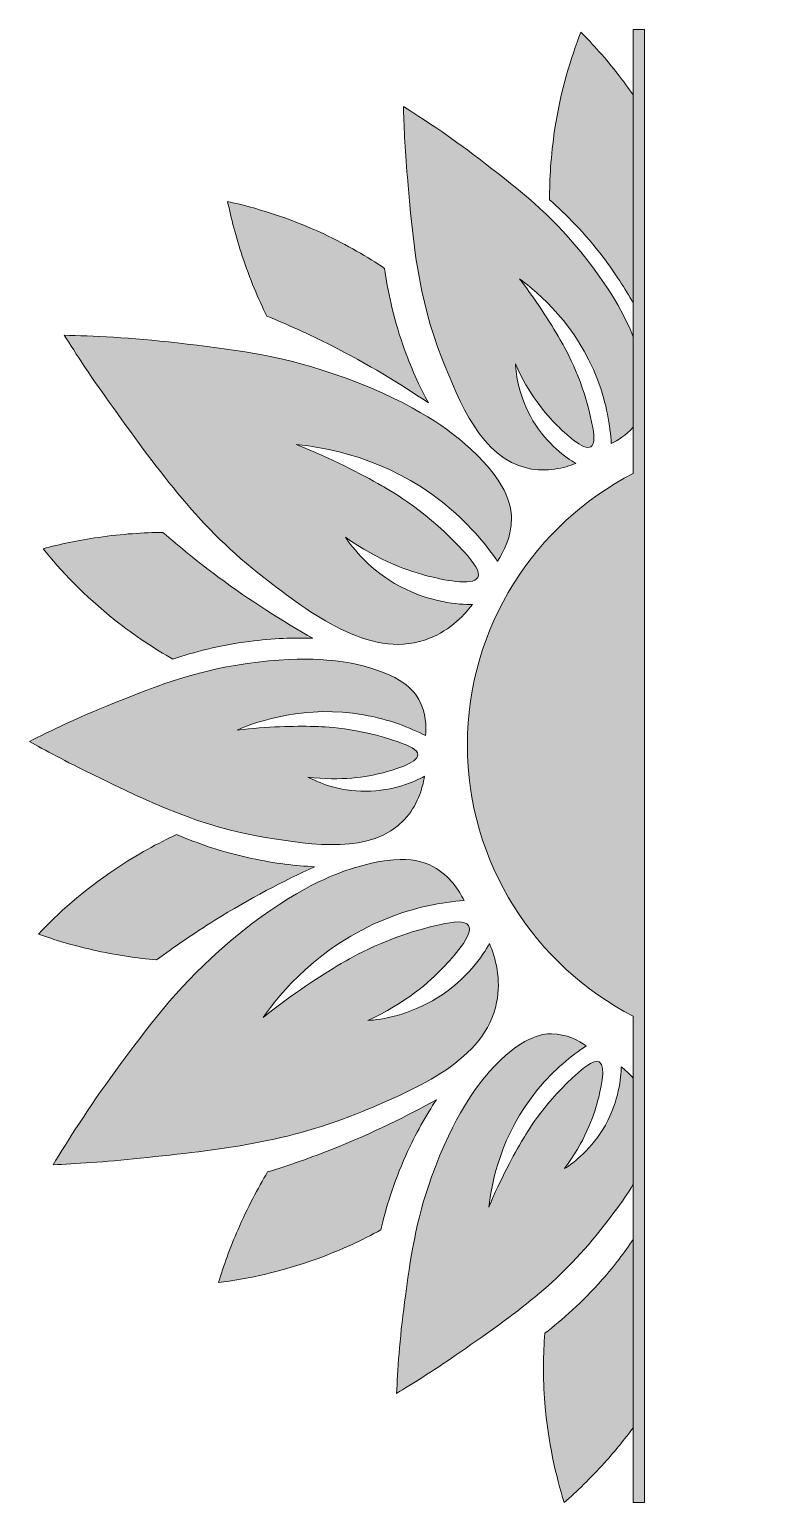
# Model space of a CAD drawing. Header units: inches. Extents: x 726 to 922, y 33 to 225.
# Drawn here: x 726.3 to 824.1, y 33.3 to 224.9 of the extents above; entities that cross this region are included whole.
import ezdxf

# ---------------------------------------------------------------- set-up
doc = ezdxf.new("R2010")
doc.units = ezdxf.units.IN
doc.header["$MEASUREMENT"] = 0
doc.layers.add('Layer 1', color=7, linetype='Continuous')

# ---------------------------------------------------------------- blocks, each defined once
blk = doc.blocks.new('block 3')
at = {"layer": 'Layer 1', "true_color": 0x965f44}
h = blk.add_hatch(color=25, dxfattribs=at)
h.dxf.hatch_style = 2
edge = h.paths.add_edge_path()
edge.add_spline(control_points=[(804.77, 167.17), (791.98, 160.57), (783.22, 147.25), (783.22, 131.86), (783.22, 116.48), (791.98, 103.16), (804.77, 96.56), (804.77, 96.56), (804.77, 33.31), (804.77, 33.31), (804.77, 33.31), (806.23, 33.31), (806.23, 33.31), (806.23, 33.31), (806.23, 224.91), (806.23, 224.91), (806.23, 224.91), (804.77, 224.91), (804.77, 224.91), (804.77, 224.91), (804.77, 167.17), (804.77, 167.17)], knot_values=[0, 0, 0, 0, 1, 1, 1, 2, 2, 2, 3, 3, 3, 4, 4, 4, 5, 5, 5, 6, 6, 6, 7, 7, 7, 7], degree=3, periodic=1)
h = blk.add_hatch(color=25, dxfattribs=at)
h.dxf.hatch_style = 2
edge = h.paths.add_edge_path()
edge.add_spline(control_points=[(862.67, 131.86), (862.67, 148.27), (852.73, 162.35), (838.54, 168.41), (838.54, 168.41), (838.54, 224.91), (838.54, 224.91), (838.54, 224.91), (837.08, 224.91), (837.08, 224.91), (837.08, 224.91), (837.08, 33.31), (837.08, 33.31), (837.08, 33.31), (838.54, 33.31), (838.54, 33.31), (838.54, 33.31), (838.54, 95.32), (838.54, 95.32), (852.73, 101.38), (862.67, 115.46), (862.67, 131.86)], knot_values=[0, 0, 0, 0, 1, 1, 1, 2, 2, 2, 3, 3, 3, 4, 4, 4, 5, 5, 5, 6, 6, 6, 7, 7, 7, 7], degree=3, periodic=1)
at = {"layer": 'Layer 1', "lineweight": 0}
for points in [[(804.77, 167.17), (791.98, 160.57), (783.22, 147.25), (783.22, 131.86), (783.22, 116.48), (791.98, 103.16), (804.77, 96.56), (804.77, 96.56), (804.77, 33.31), (804.77, 33.31), (804.77, 33.31), (806.23, 33.31), (806.23, 33.31), (806.23, 33.31), (806.23, 224.91), (806.23, 224.91), (806.23, 224.91), (804.77, 224.91), (804.77, 224.91), (804.77, 224.91), (804.77, 167.17), (804.77, 167.17)], [(862.67, 131.86), (862.67, 148.27), (852.73, 162.35), (838.54, 168.41), (838.54, 168.41), (838.54, 224.91), (838.54, 224.91), (838.54, 224.91), (837.08, 224.91), (837.08, 224.91), (837.08, 224.91), (837.08, 33.31), (837.08, 33.31), (837.08, 33.31), (838.54, 33.31), (838.54, 33.31), (838.54, 33.31), (838.54, 95.32), (838.54, 95.32), (852.73, 101.38), (862.67, 115.46), (862.67, 131.86)]]:
    blk.add_open_spline(points, degree=3, knots=[0, 0, 0, 0, 1, 1, 1, 2, 2, 2, 3, 3, 3, 4, 4, 4, 5, 5, 5, 6, 6, 6, 7, 7, 7, 7], dxfattribs=at)
blk = doc.blocks.new('block 4')
at = {"layer": 'Layer 1', "true_color": 0xfddb47}
h = blk.add_hatch(color=41, dxfattribs=at)
h.dxf.hatch_style = 2
edge = h.paths.add_edge_path()
edge.add_spline(control_points=[(797.11, 196.98), (793.1, 201.67), (789.36, 204.54), (784.7, 208.11), (780.78, 211.11), (777.35, 213.37), (774.9, 214.89), (774.96, 212.67), (775.09, 209.5), (775.42, 205.71), (776.15, 197.22), (776.77, 190.08), (779.89, 182.18), (782.19, 176.38), (785.04, 169.18), (791.07, 167.83), (793.55, 167.28), (795.81, 167.88), (797.31, 168.47), (796.07, 169.21), (793.62, 170.9), (791.74, 174.02), (789.9, 177.09), (789.54, 180), (789.45, 181.44), (791.22, 177.44), (793.37, 174.89), (794.95, 173.34), (795.8, 172.5), (798.31, 170.04), (799.28, 170.64), (799.83, 170.98), (799.71, 172.17), (799.41, 173.68), (798.34, 179.12), (796.09, 183.14), (795.53, 184.13), (794.25, 186.37), (792.45, 189.27), (790, 192.48), (792.5, 190.64), (797.42, 186.46), (800.13, 179.37), (801.34, 176.21), (801.78, 173.31), (801.92, 171.06), (802.74, 171.45), (803.84, 172.11), (804.77, 173.18), (804.77, 173.18), (804.77, 184.94), (804.77, 184.94), (803.82, 187.35), (801.75, 191.54), (797.11, 196.98)], knot_values=[0, 0, 0, 0, 1, 1, 1, 2, 2, 2, 3, 3, 3, 4, 4, 4, 5, 5, 5, 6, 6, 6, 7, 7, 7, 8, 8, 8, 9, 9, 9, 10, 10, 10, 11, 11, 11, 12, 12, 12, 13, 13, 13, 14, 14, 14, 15, 15, 15, 16, 16, 16, 17, 17, 17, 18, 18, 18, 18], degree=3, periodic=1)
h = blk.add_hatch(color=41, dxfattribs=at)
h.dxf.hatch_style = 2
edge = h.paths.add_edge_path()
edge.add_spline(control_points=[(756.75, 153.63), (762.84, 148.94), (770.41, 143.1), (777.66, 145.49), (780.63, 146.47), (782.65, 148.53), (783.87, 150.1), (782.09, 150.11), (778.42, 150.35), (774.46, 152.47), (770.56, 154.56), (768.34, 157.41), (767.35, 158.89), (771.74, 155.76), (775.64, 154.42), (778.29, 153.77), (779.72, 153.43), (783.93, 152.4), (784.58, 153.65), (784.95, 154.35), (784.06, 155.54), (782.8, 156.95), (778.23, 162.04), (773.31, 164.88), (772.09, 165.57), (769.32, 167.14), (765.58, 169.07), (760.96, 170.93), (764.77, 170.56), (772.62, 169.24), (779.96, 163.43), (783.24, 160.84), (785.54, 158.06), (787.12, 155.76), (787.92, 156.95), (788.97, 158.93), (788.94, 161.38), (788.93, 162.85), (788.51, 166.21), (782.58, 171.29), (780.58, 173), (775.59, 176.8), (765.65, 180.18), (758.44, 182.63), (752.66, 183.3), (745.47, 184.14), (739.42, 184.84), (734.36, 185.07), (730.81, 185.14), (732.27, 182.82), (734.41, 179.54), (737.15, 175.74), (743.29, 167.21), (748.45, 160.03), (756.75, 153.63)], knot_values=[0, 0, 0, 0, 1, 1, 1, 2, 2, 2, 3, 3, 3, 4, 4, 4, 5, 5, 5, 6, 6, 6, 7, 7, 7, 8, 8, 8, 9, 9, 9, 10, 10, 10, 11, 11, 11, 12, 12, 12, 13, 13, 13, 14, 14, 14, 15, 15, 15, 16, 16, 16, 17, 17, 17, 18, 18, 18, 18], degree=3, periodic=1)
h = blk.add_hatch(color=41, dxfattribs=at)
h.dxf.hatch_style = 2
edge = h.paths.add_edge_path()
edge.add_spline(control_points=[(756.93, 119.83), (763.09, 118.83), (770.74, 117.59), (774.99, 122.09), (776.73, 123.93), (777.37, 126.18), (777.64, 127.77), (776.36, 127.09), (773.66, 125.85), (770.01, 125.83), (766.43, 125.82), (763.75, 127), (762.47, 127.67), (766.81, 127.13), (770.11, 127.68), (772.25, 128.24), (773.39, 128.54), (776.8, 129.44), (776.78, 130.58), (776.77, 131.22), (775.68, 131.73), (774.23, 132.24), (769.01, 134.11), (764.41, 134.24), (763.27, 134.26), (760.69, 134.31), (757.28, 134.25), (753.27, 133.79), (756.13, 135), (762.23, 137.08), (769.71, 135.77), (773.05, 135.19), (775.76, 134.09), (777.77, 133.06), (777.88, 134.22), (777.87, 136.03), (776.91, 137.77), (776.33, 138.82), (774.74, 141.05), (768.55, 142.38), (766.46, 142.83), (761.44, 143.62), (753.04, 142.2), (746.96, 141.16), (742.58, 139.42), (737.13, 137.24), (732.54, 135.41), (728.85, 133.62), (726.29, 132.3), (728.23, 131.21), (731.01, 129.7), (734.43, 128.04), (742.1, 124.32), (748.55, 121.19), (756.93, 119.83)], knot_values=[0, 0, 0, 0, 1, 1, 1, 2, 2, 2, 3, 3, 3, 4, 4, 4, 5, 5, 5, 6, 6, 6, 7, 7, 7, 8, 8, 8, 9, 9, 9, 10, 10, 10, 11, 11, 11, 12, 12, 12, 13, 13, 13, 14, 14, 14, 15, 15, 15, 16, 16, 16, 17, 17, 17, 18, 18, 18, 18], degree=3, periodic=1)
h = blk.add_hatch(color=41, dxfattribs=at)
h.dxf.hatch_style = 2
edge = h.paths.add_edge_path()
edge.add_spline(control_points=[(787.02, 98.33), (787.64, 101.4), (786.85, 104.17), (786.09, 106.01), (785.2, 104.46), (783.18, 101.39), (779.37, 99), (775.63, 96.65), (772.05, 96.14), (770.28, 96), (775.17, 98.27), (778.27, 100.99), (780.14, 102.98), (781.15, 104.04), (784.12, 107.2), (783.36, 108.38), (782.93, 109.05), (781.46, 108.87), (779.6, 108.47), (772.93, 107.01), (768.02, 104.14), (766.82, 103.43), (764.08, 101.79), (760.55, 99.5), (756.65, 96.4), (758.86, 99.53), (763.89, 105.7), (772.57, 109.21), (776.44, 110.78), (780, 111.4), (782.78, 111.63), (782.14, 112.92), (780.94, 114.81), (778.8, 116), (777.51, 116.72), (774.39, 118.01), (767.04, 115.37), (764.56, 114.48), (758.79, 112.03), (750.93, 105.06), (745.24, 100), (741.8, 95.32), (737.51, 89.49), (733.9, 84.58), (731.2, 80.29), (729.38, 77.24), (732.13, 77.36), (736.03, 77.6), (740.69, 78.09), (751.14, 79.21), (759.94, 80.14), (769.6, 84.19), (776.69, 87.16), (785.51, 90.85), (787.02, 98.33)], knot_values=[0, 0, 0, 0, 1, 1, 1, 2, 2, 2, 3, 3, 3, 4, 4, 4, 5, 5, 5, 6, 6, 6, 7, 7, 7, 8, 8, 8, 9, 9, 9, 10, 10, 10, 11, 11, 11, 12, 12, 12, 13, 13, 13, 14, 14, 14, 15, 15, 15, 16, 16, 16, 17, 17, 17, 18, 18, 18, 18], degree=3, periodic=1)
h = blk.add_hatch(color=41, dxfattribs=at)
h.dxf.hatch_style = 2
edge = h.paths.add_edge_path()
edge.add_spline(control_points=[(803.21, 90), (803.18, 88.55), (802.93, 85.58), (801.15, 82.4), (799.4, 79.28), (797.05, 77.52), (795.85, 76.74), (798.44, 80.25), (799.59, 83.39), (800.15, 85.53), (800.46, 86.68), (801.35, 90.08), (800.35, 90.63), (799.78, 90.94), (798.8, 90.24), (797.64, 89.23), (793.45, 85.6), (791.08, 81.65), (790.5, 80.68), (789.18, 78.45), (787.56, 75.45), (785.99, 71.73), (786.35, 74.82), (787.53, 81.16), (792.35, 87.03), (794.49, 89.65), (796.79, 91.47), (798.67, 92.71), (797.72, 93.38), (796.13, 94.26), (794.14, 94.28), (792.95, 94.29), (790.23, 94), (786.02, 89.27), (784.6, 87.67), (781.44, 83.69), (778.56, 75.67), (776.47, 69.86), (775.84, 65.2), (775.05, 59.38), (774.39, 54.48), (774.13, 50.38), (774.02, 47.51), (775.93, 48.66), (778.61, 50.34), (781.74, 52.51), (788.74, 57.35), (794.64, 61.43), (799.95, 68.06), (801.58, 70.1), (803.37, 72.35), (804.77, 74.7), (804.77, 74.7), (804.77, 88.51), (804.77, 88.51), (804.24, 89.11), (803.7, 89.6), (803.21, 90)], knot_values=[0, 0, 0, 0, 1, 1, 1, 2, 2, 2, 3, 3, 3, 4, 4, 4, 5, 5, 5, 6, 6, 6, 7, 7, 7, 8, 8, 8, 9, 9, 9, 10, 10, 10, 11, 11, 11, 12, 12, 12, 13, 13, 13, 14, 14, 14, 15, 15, 15, 16, 16, 16, 17, 17, 17, 18, 18, 18, 19, 19, 19, 19], degree=3, periodic=1)
at = {"layer": 'Layer 1', "lineweight": 0}
for points, knots in [([(797.11, 196.98), (793.1, 201.67), (789.36, 204.54), (784.7, 208.11), (780.78, 211.11), (777.35, 213.37), (774.9, 214.89), (774.96, 212.67), (775.09, 209.5), (775.42, 205.71), (776.15, 197.22), (776.77, 190.08), (779.89, 182.18), (782.19, 176.38), (785.04, 169.18), (791.07, 167.83), (793.55, 167.28), (795.81, 167.88), (797.31, 168.47), (796.07, 169.21), (793.62, 170.9), (791.74, 174.02), (789.9, 177.09), (789.54, 180), (789.45, 181.44), (791.22, 177.44), (793.37, 174.89), (794.95, 173.34), (795.8, 172.5), (798.31, 170.04), (799.28, 170.64), (799.83, 170.98), (799.71, 172.17), (799.41, 173.68), (798.34, 179.12), (796.09, 183.14), (795.53, 184.13), (794.25, 186.37), (792.45, 189.27), (790, 192.48), (792.5, 190.64), (797.42, 186.46), (800.13, 179.37), (801.34, 176.21), (801.78, 173.31), (801.92, 171.06), (802.74, 171.45), (803.84, 172.11), (804.77, 173.18), (804.77, 173.18), (804.77, 184.94), (804.77, 184.94), (803.82, 187.35), (801.75, 191.54), (797.11, 196.98)], [0, 0, 0, 0, 1, 1, 1, 2, 2, 2, 3, 3, 3, 4, 4, 4, 5, 5, 5, 6, 6, 6, 7, 7, 7, 8, 8, 8, 9, 9, 9, 10, 10, 10, 11, 11, 11, 12, 12, 12, 13, 13, 13, 14, 14, 14, 15, 15, 15, 16, 16, 16, 17, 17, 17, 18, 18, 18, 18]), ([(756.75, 153.63), (762.84, 148.94), (770.41, 143.1), (777.66, 145.49), (780.63, 146.47), (782.65, 148.53), (783.87, 150.1), (782.09, 150.11), (778.42, 150.35), (774.46, 152.47), (770.56, 154.56), (768.34, 157.41), (767.35, 158.89), (771.74, 155.76), (775.64, 154.42), (778.29, 153.77), (779.72, 153.43), (783.93, 152.4), (784.58, 153.65), (784.95, 154.35), (784.06, 155.54), (782.8, 156.95), (778.23, 162.04), (773.31, 164.88), (772.09, 165.57), (769.32, 167.14), (765.58, 169.07), (760.96, 170.93), (764.77, 170.56), (772.62, 169.24), (779.96, 163.43), (783.24, 160.84), (785.54, 158.06), (787.12, 155.76), (787.92, 156.95), (788.97, 158.93), (788.94, 161.38), (788.93, 162.85), (788.51, 166.21), (782.58, 171.29), (780.58, 173), (775.59, 176.8), (765.65, 180.18), (758.44, 182.63), (752.66, 183.3), (745.47, 184.14), (739.42, 184.84), (734.36, 185.07), (730.81, 185.14), (732.27, 182.82), (734.41, 179.54), (737.15, 175.74), (743.29, 167.21), (748.45, 160.03), (756.75, 153.63)], [0, 0, 0, 0, 1, 1, 1, 2, 2, 2, 3, 3, 3, 4, 4, 4, 5, 5, 5, 6, 6, 6, 7, 7, 7, 8, 8, 8, 9, 9, 9, 10, 10, 10, 11, 11, 11, 12, 12, 12, 13, 13, 13, 14, 14, 14, 15, 15, 15, 16, 16, 16, 17, 17, 17, 18, 18, 18, 18]), ([(756.93, 119.83), (763.09, 118.83), (770.74, 117.59), (774.99, 122.09), (776.73, 123.93), (777.37, 126.18), (777.64, 127.77), (776.36, 127.09), (773.66, 125.85), (770.01, 125.83), (766.43, 125.82), (763.75, 127), (762.47, 127.67), (766.81, 127.13), (770.11, 127.68), (772.25, 128.24), (773.39, 128.54), (776.8, 129.44), (776.78, 130.58), (776.77, 131.22), (775.68, 131.73), (774.23, 132.24), (769.01, 134.11), (764.41, 134.24), (763.27, 134.26), (760.69, 134.31), (757.28, 134.25), (753.27, 133.79), (756.13, 135), (762.23, 137.08), (769.71, 135.77), (773.05, 135.19), (775.76, 134.09), (777.77, 133.06), (777.88, 134.22), (777.87, 136.03), (776.91, 137.77), (776.33, 138.82), (774.74, 141.05), (768.55, 142.38), (766.46, 142.83), (761.44, 143.62), (753.04, 142.2), (746.96, 141.16), (742.58, 139.42), (737.13, 137.24), (732.54, 135.41), (728.85, 133.62), (726.29, 132.3), (728.23, 131.21), (731.01, 129.7), (734.43, 128.04), (742.1, 124.32), (748.55, 121.19), (756.93, 119.83)], [0, 0, 0, 0, 1, 1, 1, 2, 2, 2, 3, 3, 3, 4, 4, 4, 5, 5, 5, 6, 6, 6, 7, 7, 7, 8, 8, 8, 9, 9, 9, 10, 10, 10, 11, 11, 11, 12, 12, 12, 13, 13, 13, 14, 14, 14, 15, 15, 15, 16, 16, 16, 17, 17, 17, 18, 18, 18, 18]), ([(787.02, 98.33), (787.64, 101.4), (786.85, 104.17), (786.09, 106.01), (785.2, 104.46), (783.18, 101.39), (779.37, 99), (775.63, 96.65), (772.05, 96.14), (770.28, 96), (775.17, 98.27), (778.27, 100.99), (780.14, 102.98), (781.15, 104.04), (784.12, 107.2), (783.36, 108.38), (782.93, 109.05), (781.46, 108.87), (779.6, 108.47), (772.93, 107.01), (768.02, 104.14), (766.82, 103.43), (764.08, 101.79), (760.55, 99.5), (756.65, 96.4), (758.86, 99.53), (763.89, 105.7), (772.57, 109.21), (776.44, 110.78), (780, 111.4), (782.78, 111.63), (782.14, 112.92), (780.94, 114.81), (778.8, 116), (777.51, 116.72), (774.39, 118.01), (767.04, 115.37), (764.56, 114.48), (758.79, 112.03), (750.93, 105.06), (745.24, 100), (741.8, 95.32), (737.51, 89.49), (733.9, 84.58), (731.2, 80.29), (729.38, 77.24), (732.13, 77.36), (736.03, 77.6), (740.69, 78.09), (751.14, 79.21), (759.94, 80.14), (769.6, 84.19), (776.69, 87.16), (785.51, 90.85), (787.02, 98.33)], [0, 0, 0, 0, 1, 1, 1, 2, 2, 2, 3, 3, 3, 4, 4, 4, 5, 5, 5, 6, 6, 6, 7, 7, 7, 8, 8, 8, 9, 9, 9, 10, 10, 10, 11, 11, 11, 12, 12, 12, 13, 13, 13, 14, 14, 14, 15, 15, 15, 16, 16, 16, 17, 17, 17, 18, 18, 18, 18]), ([(803.21, 90), (803.18, 88.55), (802.93, 85.58), (801.15, 82.4), (799.4, 79.28), (797.05, 77.52), (795.85, 76.74), (798.44, 80.25), (799.59, 83.39), (800.15, 85.53), (800.46, 86.68), (801.35, 90.08), (800.35, 90.63), (799.78, 90.94), (798.8, 90.24), (797.64, 89.23), (793.45, 85.6), (791.08, 81.65), (790.5, 80.68), (789.18, 78.45), (787.56, 75.45), (785.99, 71.73), (786.35, 74.82), (787.53, 81.16), (792.35, 87.03), (794.49, 89.65), (796.79, 91.47), (798.67, 92.71), (797.72, 93.38), (796.13, 94.26), (794.14, 94.28), (792.95, 94.29), (790.23, 94), (786.02, 89.27), (784.6, 87.67), (781.44, 83.69), (778.56, 75.67), (776.47, 69.86), (775.84, 65.2), (775.05, 59.38), (774.39, 54.48), (774.13, 50.38), (774.02, 47.51), (775.93, 48.66), (778.61, 50.34), (781.74, 52.51), (788.74, 57.35), (794.64, 61.43), (799.95, 68.06), (801.58, 70.1), (803.37, 72.35), (804.77, 74.7), (804.77, 74.7), (804.77, 88.51), (804.77, 88.51), (804.24, 89.11), (803.7, 89.6), (803.21, 90)], [0, 0, 0, 0, 1, 1, 1, 2, 2, 2, 3, 3, 3, 4, 4, 4, 5, 5, 5, 6, 6, 6, 7, 7, 7, 8, 8, 8, 9, 9, 9, 10, 10, 10, 11, 11, 11, 12, 12, 12, 13, 13, 13, 14, 14, 14, 15, 15, 15, 16, 16, 16, 17, 17, 17, 18, 18, 18, 19, 19, 19, 19])]:
    blk.add_open_spline(points, degree=3, knots=knots, dxfattribs=at)
blk = doc.blocks.new('block 5')
at = {"layer": 'Layer 1', "true_color": 0xfcbc38}
h = blk.add_hatch(color=40, dxfattribs=at)
h.dxf.hatch_style = 2
edge = h.paths.add_edge_path()
edge.add_spline(control_points=[(802.83, 219.04), (801.18, 221.16), (799.53, 222.99), (797.97, 224.55), (796.65, 221.19), (795.33, 216.9), (794.56, 211.82), (794.06, 208.48), (793.89, 205.43), (793.9, 202.77), (796.04, 200.88), (798.48, 198.42), (800.86, 195.28), (802.45, 193.19), (803.73, 191.17), (804.77, 189.32), (804.77, 189.32), (804.77, 216.41), (804.77, 216.41), (804.16, 217.27), (803.53, 218.15), (802.83, 219.04)], knot_values=[0, 0, 0, 0, 1, 1, 1, 2, 2, 2, 3, 3, 3, 4, 4, 4, 5, 5, 5, 6, 6, 6, 7, 7, 7, 7], degree=3, periodic=1)
h = blk.add_hatch(color=40, dxfattribs=at)
h.dxf.hatch_style = 2
edge = h.paths.add_edge_path()
edge.add_spline(control_points=[(757.13, 187.64), (759.78, 186.55), (762.58, 185.29), (765.47, 183.83), (770.26, 181.4), (774.48, 178.83), (778.14, 176.34), (777.01, 178.44), (775.84, 180.97), (774.82, 183.91), (773.53, 187.63), (772.83, 191.02), (772.45, 193.84), (770.24, 195.33), (767.61, 196.88), (764.54, 198.31), (759.89, 200.49), (755.59, 201.76), (752.05, 202.53), (752.5, 200.36), (753.11, 197.98), (753.95, 195.43), (754.93, 192.48), (756.04, 189.87), (757.13, 187.64)], knot_values=[0, 0, 0, 0, 1, 1, 1, 2, 2, 2, 3, 3, 3, 4, 4, 4, 5, 5, 5, 6, 6, 6, 7, 7, 7, 8, 8, 8, 8], degree=3, periodic=1)
h = blk.add_hatch(color=40, dxfattribs=at)
h.dxf.hatch_style = 2
edge = h.paths.add_edge_path()
edge.add_spline(control_points=[(737.4, 148.09), (740.04, 145.99), (742.61, 144.32), (744.92, 143.01), (747.62, 143.92), (750.97, 144.81), (754.88, 145.32), (757.96, 145.72), (760.74, 145.8), (763.13, 145.73), (759.27, 147.89), (755.09, 150.53), (750.77, 153.73), (748.17, 155.66), (745.8, 157.6), (743.64, 159.49), (741.15, 159.47), (738.33, 159.3), (735.25, 158.85), (732.59, 158.47), (730.18, 157.95), (728.05, 157.38), (730.32, 154.56), (733.38, 151.28), (737.4, 148.09)], knot_values=[0, 0, 0, 0, 1, 1, 1, 2, 2, 2, 3, 3, 3, 4, 4, 4, 5, 5, 5, 6, 6, 6, 7, 7, 7, 8, 8, 8, 8], degree=3, periodic=1)
h = blk.add_hatch(color=40, dxfattribs=at)
h.dxf.hatch_style = 2
edge = h.paths.add_edge_path()
edge.add_spline(control_points=[(755.16, 117.09), (751.31, 117.91), (748.04, 119.07), (745.42, 120.2), (743.01, 119.08), (740.32, 117.63), (737.51, 115.75), (733.24, 112.9), (729.92, 109.87), (727.44, 107.25), (729.52, 106.51), (731.88, 105.79), (734.49, 105.2), (737.53, 104.5), (740.32, 104.1), (742.8, 103.88), (745.11, 105.59), (747.63, 107.33), (750.38, 109.04), (754.94, 111.88), (759.32, 114.17), (763.35, 116.01), (760.96, 116.13), (758.19, 116.44), (755.16, 117.09)], knot_values=[0, 0, 0, 0, 1, 1, 1, 2, 2, 2, 3, 3, 3, 4, 4, 4, 5, 5, 5, 6, 6, 6, 7, 7, 7, 8, 8, 8, 8], degree=3, periodic=1)
h = blk.add_hatch(color=40, dxfattribs=at)
h.dxf.hatch_style = 2
edge = h.paths.add_edge_path()
edge.add_spline(control_points=[(757.25, 76.31), (755.97, 74.18), (754.64, 71.69), (753.4, 68.83), (752.33, 66.37), (751.51, 64.05), (750.88, 61.93), (754.47, 62.38), (758.87, 63.27), (763.69, 65.02), (766.87, 66.18), (769.63, 67.49), (771.96, 68.77), (772.6, 71.55), (773.6, 74.87), (775.21, 78.46), (776.48, 81.29), (777.87, 83.71), (779.19, 85.7), (775.32, 83.55), (770.89, 81.36), (765.9, 79.37), (762.89, 78.17), (760, 77.16), (757.25, 76.31)], knot_values=[0, 0, 0, 0, 1, 1, 1, 2, 2, 2, 3, 3, 3, 4, 4, 4, 5, 5, 5, 6, 6, 6, 7, 7, 7, 8, 8, 8, 8], degree=3, periodic=1)
h = blk.add_hatch(color=40, dxfattribs=at)
h.dxf.hatch_style = 2
edge = h.paths.add_edge_path()
edge.add_spline(control_points=[(793.27, 55.33), (793.07, 52.68), (793.02, 49.62), (793.29, 46.25), (793.7, 41.13), (794.72, 36.76), (795.8, 33.31), (797.46, 34.76), (799.23, 36.47), (801.03, 38.47), (802.44, 40.03), (803.68, 41.57), (804.77, 43.04), (804.77, 43.04), (804.77, 67.53), (804.77, 67.53), (803.66, 65.88), (802.33, 64.12), (800.74, 62.3), (798.14, 59.35), (795.54, 57.06), (793.27, 55.33)], knot_values=[0, 0, 0, 0, 1, 1, 1, 2, 2, 2, 3, 3, 3, 4, 4, 4, 5, 5, 5, 6, 6, 6, 7, 7, 7, 7], degree=3, periodic=1)
at = {"layer": 'Layer 1', "lineweight": 0}
for points, knots in [([(802.83, 219.04), (801.18, 221.16), (799.53, 222.99), (797.97, 224.55), (796.65, 221.19), (795.33, 216.9), (794.56, 211.82), (794.06, 208.48), (793.89, 205.43), (793.9, 202.77), (796.04, 200.88), (798.48, 198.42), (800.86, 195.28), (802.45, 193.19), (803.73, 191.17), (804.77, 189.32), (804.77, 189.32), (804.77, 216.41), (804.77, 216.41), (804.16, 217.27), (803.53, 218.15), (802.83, 219.04)], [0, 0, 0, 0, 1, 1, 1, 2, 2, 2, 3, 3, 3, 4, 4, 4, 5, 5, 5, 6, 6, 6, 7, 7, 7, 7]), ([(757.13, 187.64), (759.78, 186.55), (762.58, 185.29), (765.47, 183.83), (770.26, 181.4), (774.48, 178.83), (778.14, 176.34), (777.01, 178.44), (775.84, 180.97), (774.82, 183.91), (773.53, 187.63), (772.83, 191.02), (772.45, 193.84), (770.24, 195.33), (767.61, 196.88), (764.54, 198.31), (759.89, 200.49), (755.59, 201.76), (752.05, 202.53), (752.5, 200.36), (753.11, 197.98), (753.95, 195.43), (754.93, 192.48), (756.04, 189.87), (757.13, 187.64)], [0, 0, 0, 0, 1, 1, 1, 2, 2, 2, 3, 3, 3, 4, 4, 4, 5, 5, 5, 6, 6, 6, 7, 7, 7, 8, 8, 8, 8]), ([(737.4, 148.09), (740.04, 145.99), (742.61, 144.32), (744.92, 143.01), (747.62, 143.92), (750.97, 144.81), (754.88, 145.32), (757.96, 145.72), (760.74, 145.8), (763.13, 145.73), (759.27, 147.89), (755.09, 150.53), (750.77, 153.73), (748.17, 155.66), (745.8, 157.6), (743.64, 159.49), (741.15, 159.47), (738.33, 159.3), (735.25, 158.85), (732.59, 158.47), (730.18, 157.95), (728.05, 157.38), (730.32, 154.56), (733.38, 151.28), (737.4, 148.09)], [0, 0, 0, 0, 1, 1, 1, 2, 2, 2, 3, 3, 3, 4, 4, 4, 5, 5, 5, 6, 6, 6, 7, 7, 7, 8, 8, 8, 8]), ([(755.16, 117.09), (751.31, 117.91), (748.04, 119.07), (745.42, 120.2), (743.01, 119.08), (740.32, 117.63), (737.51, 115.75), (733.24, 112.9), (729.92, 109.87), (727.44, 107.25), (729.52, 106.51), (731.88, 105.79), (734.49, 105.2), (737.53, 104.5), (740.32, 104.1), (742.8, 103.88), (745.11, 105.59), (747.63, 107.33), (750.38, 109.04), (754.94, 111.88), (759.32, 114.17), (763.35, 116.01), (760.96, 116.13), (758.19, 116.44), (755.16, 117.09)], [0, 0, 0, 0, 1, 1, 1, 2, 2, 2, 3, 3, 3, 4, 4, 4, 5, 5, 5, 6, 6, 6, 7, 7, 7, 8, 8, 8, 8]), ([(757.25, 76.31), (755.97, 74.18), (754.64, 71.69), (753.4, 68.83), (752.33, 66.37), (751.51, 64.05), (750.88, 61.93), (754.47, 62.38), (758.87, 63.27), (763.69, 65.02), (766.87, 66.18), (769.63, 67.49), (771.96, 68.77), (772.6, 71.55), (773.6, 74.87), (775.21, 78.46), (776.48, 81.29), (777.87, 83.71), (779.19, 85.7), (775.32, 83.55), (770.89, 81.36), (765.9, 79.37), (762.89, 78.17), (760, 77.16), (757.25, 76.31)], [0, 0, 0, 0, 1, 1, 1, 2, 2, 2, 3, 3, 3, 4, 4, 4, 5, 5, 5, 6, 6, 6, 7, 7, 7, 8, 8, 8, 8]), ([(793.27, 55.33), (793.07, 52.68), (793.02, 49.62), (793.29, 46.25), (793.7, 41.13), (794.72, 36.76), (795.8, 33.31), (797.46, 34.76), (799.23, 36.47), (801.03, 38.47), (802.44, 40.03), (803.68, 41.57), (804.77, 43.04), (804.77, 43.04), (804.77, 67.53), (804.77, 67.53), (803.66, 65.88), (802.33, 64.12), (800.74, 62.3), (798.14, 59.35), (795.54, 57.06), (793.27, 55.33)], [0, 0, 0, 0, 1, 1, 1, 2, 2, 2, 3, 3, 3, 4, 4, 4, 5, 5, 5, 6, 6, 6, 7, 7, 7, 7])]:
    blk.add_open_spline(points, degree=3, knots=knots, dxfattribs=at)
blk = doc.blocks.new('block 2')
at = {"layer": 'Layer 1'}
for name in ['block 5', 'block 3', 'block 4']:
    blk.add_blockref(name, (0, 0), dxfattribs=at)

msp = doc.modelspace()

# ---------------------------------------------------------------- block references
at = {"layer": 'Layer 1'}
msp.add_blockref('block 2', (0, 0), dxfattribs=at)

doc.saveas('drawing.dxf')
